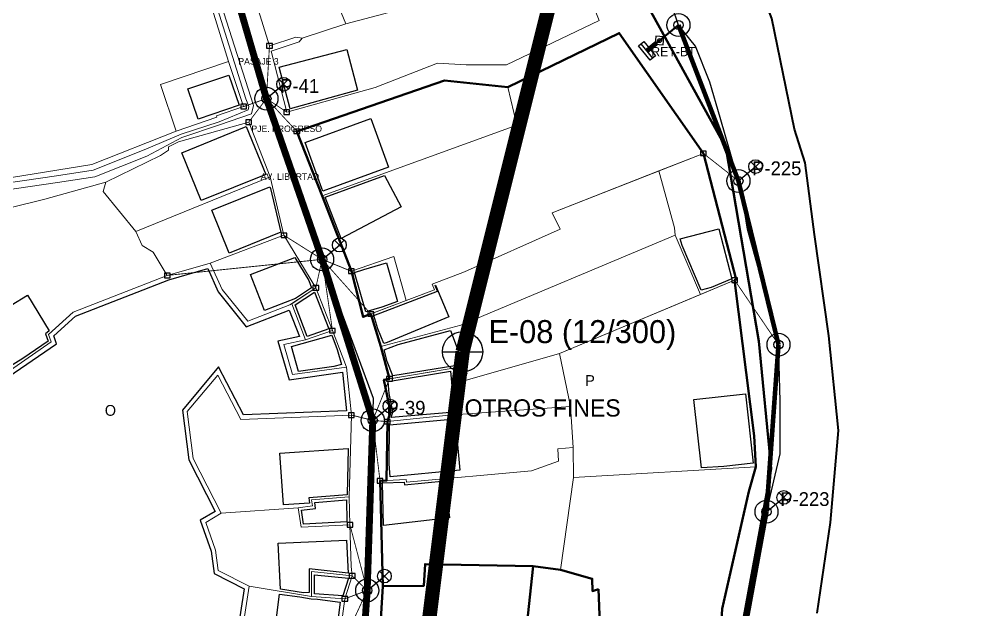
# Model space of a CAD drawing. Header units: metres. Extents: x 425183 to 427629, y 8434421 to 8436790.
# Drawn here: x 425372.8 to 425541.1, y 8436045.1 to 8436147.9 of the extents above; entities that cross this region are included whole.
import ezdxf
from ezdxf.enums import TextEntityAlignment as Align

# ---------------------------------------------------------------- set-up
doc = ezdxf.new("R2010")
doc.units = ezdxf.units.M
for name, color, linetype in [('01_RED_MT_10KV_CONDUCTOR', 1, 'Continuous'), ('02_POSTES_MT_10KV', 1, 'Continuous'), ('04_RETENIDAS_MT_BT', 6, 'Continuous'), ('05_RED_BT_TRONCAL_CAAI', 3, 'Continuous'), ('06_RED_BT_DERIVACION_CAAI', 4, 'Continuous'), ('07_POSTES_BT_CAC', 5, 'Continuous'), ('08_ALUMBRADO_PUBLICO_LED', 30, 'Continuous'), ('08_TOPONIMIA_ROTULOS', 7, 'Continuous'), ('11_ACOMETIDAS_DOMICILIARIAS', 4, 'Continuous'), ('12_CAJAS_PORTAMEDIDOR_LT', 2, 'Continuous')]:
    doc.layers.add(name, color=color, linetype=linetype)
for name, color, linetype, lineweight in [('01_RIOS_Y_CUENCAS', 140, 'Continuous', 35), ('02_CALLES_Y_VIAS', 7, 'Continuous', 25), ('03_MANZANAS_ROTULOS', 6, 'Continuous', 35), ('04_LOTES_PREDIALES', 7, 'Continuous', 15), ('06_HUELLAS_CASAS_COMPLEMENTO', 4, 'Continuous', 25), ('07_EQUIPAMIENTOS', 3, 'Continuous', 40)]:
    doc.layers.add(name, color=color, linetype=linetype, lineweight=lineweight)

msp = doc.modelspace()

# ---------------------------------------------------------------- linework, layer by layer
at = {"layer": '01_RED_MT_10KV_CONDUCTOR', "color": 1, "const_width": 2.5}
for points in [[(425470, 8436170), (425450, 8436090)], [(425450, 8436090), (425440, 8436010)]]:
    msp.add_lwpolyline(points, dxfattribs=at)
at = {"layer": '01_RIOS_Y_CUENCAS'}
msp.add_lwpolyline([(425511.75, 8436044.49), (425514.05, 8436060.28), (425515.47, 8436076.3), (425513.75, 8436092.78), (425511.29, 8436110.41), (425509.64, 8436122.9), (425507.81, 8436128.73), (425503.82, 8436148.04), (425499.83, 8436158.47), (425492.78, 8436170.73), (425486.96, 8436189.13), (425488.91, 8436216.64), (425493.51, 8436235.04), (425502.9, 8436255.96), (425505.66, 8436270.68), (425505.35, 8436282.94), (425500.45, 8436305.63)], dxfattribs=at)
at = {"layer": '02_CALLES_Y_VIAS'}
for points in [[(425399.73, 8435630.05), (425401.33, 8435656.51), (425402.72, 8435692.72), (425402.98, 8435729.48), (425414.81, 8435774.44), (425417.41, 8435778.16), (425412.3, 8435800.24), (425410.55, 8435823.35), (425409.37, 8435843.21), (425414.32, 8435877.57), (425418.49, 8435919.54), (425424.89, 8435966.9), (425429.46, 8436001.07), (425432.73, 8436031.34), (425433.95, 8436063.65), (425434.45, 8436081.85), (425418.07, 8436126.36), (425406.36, 8436166.61), (425400.32, 8436189.61), (425411.74, 8436244.23), (425417.07, 8436274.69), (425418.67, 8436303.1)], [(425496.86, 8436028.07), (425499.78, 8436048.31), (425501.62, 8436056.59), (425505.29, 8436072.22), (425505.29, 8436081.42), (425504.99, 8436091.84), (425499.62, 8436111.31), (425498.55, 8436117.9), (425494.87, 8436130.78), (425493.03, 8436136.91), (425490.58, 8436143.2), (425487.59, 8436146.88), (425486.52, 8436150.09), (425487.13, 8436153.54), (425487.11, 8436154.41)]]:
    msp.add_lwpolyline(points, dxfattribs=at)
at = {"layer": '02_POSTES_MT_10KV', "color": 1}
for p, q in [((425450, 8436086.5), (425450, 8436093.5)), ((425446.5, 8436090), (425453.5, 8436090))]:
    msp.add_line(p, q, dxfattribs=at)
msp.add_circle((425450, 8436090), 3.5, dxfattribs=at)
at = {"layer": '04_LOTES_PREDIALES'}
for points in [[(425371.2, 8436222.04), (425384.17, 8436221.2), (425384.93, 8436223.37), (425390.63, 8436223.4), (425395.55, 8436222.91), (425401.42, 8436221.88), (425399.31, 8436212), (425397.41, 8436201.88), (425395.73, 8436190.66), (425396.68, 8436183.16), (425398.86, 8436176.72), (425399.46, 8436174.4), (425401, 8436168.4), (425402.42, 8436161.95), (425403.02, 8436160.09), (425405.19, 8436153.7), (425409.21, 8436140.55), (425411.85, 8436132.68), (425407.11, 8436131.08), (425407.19, 8436130.85), (425400.09, 8436128.42), (425385.4, 8436122.61), (425361.32, 8436118.7)], [(425469.78, 8436157.69), (425473.75, 8436147.7), (425457.62, 8436139.95), (425450.62, 8436139.93), (425445.63, 8436140.27), (425434.75, 8436135.98), (425419.37, 8436131.73), (425416.64, 8436142.33), (425421.53, 8436143.93), (425422.05, 8436144.6), (425420.96, 8436144.76), (425416.36, 8436143.24), (425413.37, 8436153.04)], [(425405.67, 8436154.9), (425412.23, 8436134.06), (425412.75, 8436132.7), (425412.65, 8436132.09), (425407.6, 8436130.05), (425400.98, 8436127.88), (425394.54, 8436125.13), (425385.63, 8436121.6), (425379.29, 8436120.64), (425366.84, 8436118.85)], [(425367.06, 8436117.67), (425379.46, 8436119.45), (425385.94, 8436120.43), (425395.02, 8436124.03), (425401.12, 8436127.29), (425407.63, 8436129.49), (425413.21, 8436131.44), (425413.57, 8436132.85), (425406.48, 8436155.06)], [(425365.21, 8436113.61), (425377.25, 8436116.57), (425387.85, 8436119.53), (425397.38, 8436124.15), (425398.79, 8436125.11), (425398.79, 8436125.66), (425400.53, 8436126.55), (425412.75, 8436129.99), (425412.75, 8436129.99), (425416.46, 8436120.44), (425418.88, 8436110.27), (425424.43, 8436101.13), (425427.33, 8436093.67), (425429.77, 8436087.32), (425430.63, 8436078.97), (425430.26, 8436064.72), (425430.37, 8436059.87), (425430.59, 8436052.58), (425430.76, 8436050.98), (425429.49, 8436046.98), (425428.15, 8436037.12)], [(425410.44, 8436033.65), (425412.85, 8436049.17), (425407.45, 8436051.91), (425406.96, 8436055.47), (425405.29, 8436060.29), (425407.94, 8436061.89), (425403.07, 8436071.42), (425402.05, 8436079.61), (425407.34, 8436085.94), (425411.35, 8436078.22), (425430.63, 8436078.97), (425429.77, 8436087.32), (425420.36, 8436086.01), (425418.84, 8436091.25), (425422.66, 8436092.04), (425420.23, 8436098.34), (425419.93, 8436098.14), (425412.57, 8436095.29), (425408.12, 8436100.83), (425406.06, 8436105.44), (425398.56, 8436103.29), (425382.16, 8436096.89), (425377.85, 8436093.01), (425378.32, 8436091.7), (425369.09, 8436085.36)]]:
    msp.add_lwpolyline(points, dxfattribs=at)
for points in [[(425396.68, 8436183.16), (425381.13, 8436178.97), (425322.49, 8436158.4), (425323.08, 8436147.06), (425325.04, 8436128.61), (425329.55, 8436111.55), (425331.6, 8436106.83), (425361.32, 8436118.7), (425385.4, 8436122.61), (425400.09, 8436128.42), (425397.38, 8436136.53), (425409.21, 8436140.55), (425405.19, 8436153.7), (425403.02, 8436160.09), (425402.42, 8436161.95), (425401, 8436168.4), (425398.86, 8436176.72), (425396.68, 8436183.16)], [(425462.76, 8436170.38), (425446.83, 8436167.16), (425438.06, 8436164.74), (425430.7, 8436159.74), (425425.08, 8436158.32), (425429.66, 8436147.07), (425469.78, 8436157.69), (425462.76, 8436170.38)], [(425416.36, 8436143.24), (425420.96, 8436144.76), (425422.05, 8436144.6), (425429.66, 8436147.07), (425425.08, 8436158.32), (425418.97, 8436156.77), (425419.42, 8436155.13), (425413.37, 8436153.04), (425416.36, 8436143.24)], [(425419.37, 8436131.73), (425434.75, 8436135.98), (425445.63, 8436140.27), (425450.62, 8436139.93), (425457.62, 8436139.95), (425473.75, 8436147.7), (425469.78, 8436157.69), (425429.66, 8436147.07), (425422.05, 8436144.6), (425421.53, 8436143.93), (425416.64, 8436142.33), (425419.37, 8436131.73)], [(425491.92, 8436124.54), (425477.27, 8436145.48), (425457.88, 8436136.09), (425459.44, 8436129.47), (425425.55, 8436117.16), (425430.63, 8436104.01), (425438.01, 8436106.55), (425440.19, 8436098.9), (425445.1, 8436100.75), (425444.67, 8436101.77), (425450.34, 8436103.88), (425466.96, 8436111.31), (425465.58, 8436114.19), (425491.92, 8436124.54)], [(425409.21, 8436140.55), (425397.38, 8436136.53), (425400.09, 8436128.42), (425407.19, 8436130.85), (425407.11, 8436131.08), (425411.85, 8436132.68), (425409.21, 8436140.55)], [(425459.44, 8436129.47), (425457.88, 8436136.09), (425446.84, 8436137.25), (425421.13, 8436128.37), (425425.55, 8436117.16), (425459.44, 8436129.47)], [(425412.75, 8436129.99), (425400.53, 8436126.55), (425398.79, 8436125.66), (425398.79, 8436125.11), (425397.38, 8436124.15), (425387.85, 8436119.53), (425387.39, 8436117.89), (425393.11, 8436110.95), (425416.46, 8436120.44), (425412.75, 8436129.99)], [(425491.92, 8436124.54), (425484.19, 8436121.5), (425486.92, 8436111.57), (425487.03, 8436110.28), (425491.42, 8436099.97), (425497.64, 8436102.57), (425491.92, 8436124.54)], [(425487.03, 8436110.28), (425486.92, 8436111.57), (425484.19, 8436121.5), (425465.58, 8436114.19), (425466.96, 8436111.31), (425450.34, 8436103.88), (425444.67, 8436101.77), (425445.1, 8436100.75), (425434.01, 8436096.57), (425435.77, 8436090.89), (425449.68, 8436094.61), (425487.03, 8436110.28)], [(425394.2, 8436108.48), (425393.11, 8436110.95), (425387.39, 8436117.89), (425387.85, 8436119.53), (425377.25, 8436116.57), (425365.21, 8436113.61), (425364.79, 8436098.42), (425365.86, 8436088.78), (425369.09, 8436085.36), (425378.32, 8436091.7), (425377.85, 8436093.01), (425382.16, 8436096.89), (425398.56, 8436103.29), (425396.09, 8436107.35), (425394.2, 8436108.48)], [(425416.46, 8436120.44), (425393.11, 8436110.95), (425394.2, 8436108.48), (425396.09, 8436107.35), (425398.56, 8436103.29), (425406.06, 8436105.44), (425418.88, 8436110.27), (425416.46, 8436120.44)], [(425418.88, 8436110.27), (425406.06, 8436105.44), (425408.12, 8436100.83), (425412.57, 8436095.29), (425419.93, 8436098.14), (425424.43, 8436101.13), (425418.88, 8436110.27)], [(425491.42, 8436099.97), (425487.03, 8436110.28), (425449.68, 8436094.61), (425435.77, 8436090.89), (425437.27, 8436085.29), (425448.37, 8436087.11), (425449.23, 8436084.66), (425466.87, 8436089.71), (425491.42, 8436099.97)], [(425438.01, 8436106.55), (425430.63, 8436104.01), (425432.66, 8436096.06), (425440.19, 8436098.9), (425438.01, 8436106.55)], [(425424.43, 8436101.13), (425420.23, 8436098.34), (425422.66, 8436092.04), (425427.33, 8436093.67), (425424.43, 8436101.13)], [(425500.76, 8436075.37), (425497.37, 8436102.46), (425466.87, 8436089.71), (425468.78, 8436080.46), (425469.24, 8436073.32), (425469.28, 8436068.12), (425501.07, 8436069.93), (425500.76, 8436075.37)], [(425427.33, 8436093.67), (425422.66, 8436092.04), (425418.84, 8436091.25), (425420.36, 8436086.01), (425429.77, 8436087.32), (425427.33, 8436093.67)], [(425466.87, 8436089.71), (425449.23, 8436084.66), (425448.37, 8436087.11), (425436.28, 8436085.12), (425437.43, 8436079.54), (425436.9, 8436077.82), (425447.59, 8436078.94), (425468.78, 8436080.46), (425466.87, 8436089.71)], [(425430.63, 8436078.97), (425411.35, 8436078.22), (425407.34, 8436085.94), (425402.05, 8436079.61), (425403.07, 8436071.42), (425407.94, 8436061.89), (425421.36, 8436062.8), (425423.84, 8436063.14), (425423.69, 8436064.18), (425430.26, 8436064.72), (425430.63, 8436078.97)], [(425468.78, 8436080.46), (425447.59, 8436078.94), (425436.9, 8436077.82), (425436.76, 8436067.57), (425440.16, 8436067.72), (425440.24, 8436067.27), (425461.99, 8436069.28), (425466.7, 8436070.95), (425466.6, 8436073.1), (425469.24, 8436073.32), (425468.78, 8436080.46)], [(425469.28, 8436068.12), (425469.24, 8436073.32), (425466.6, 8436073.1), (425466.7, 8436070.95), (425461.99, 8436069.28), (425440.24, 8436067.27), (425440.16, 8436067.72), (425435.61, 8436067.52), (425436.13, 8436049.18), (425443.23, 8436049.23), (425443.47, 8436053.02), (425462.27, 8436052.68), (425467.02, 8436052.03), (425469.28, 8436068.12)], [(425499.85, 8436065.65), (425501.07, 8436069.93), (425469.28, 8436068.12), (425467.02, 8436052.03), (425472.56, 8436050.47), (425472.6, 8436048.32), (425473.69, 8436048.66), (425474.2, 8436034.67), (425484.14, 8436034.91), (425484.17, 8436025.16), (425493.17, 8436024.96), (425494.5, 8436033.15), (425495.17, 8436045.23), (425499.85, 8436065.65)], [(425430.26, 8436064.72), (425423.69, 8436064.18), (425423.84, 8436063.14), (425421.36, 8436062.8), (425421.88, 8436059.44), (425430.37, 8436059.87), (425430.26, 8436064.72)], [(425430.37, 8436059.87), (425421.88, 8436059.44), (425421.36, 8436062.8), (425407.94, 8436061.89), (425405.29, 8436060.29), (425406.96, 8436055.47), (425407.45, 8436051.91), (425412.85, 8436049.17), (425423.7, 8436047.37), (425423.7, 8436051.72), (425430.76, 8436050.98), (425430.59, 8436052.58), (425430.37, 8436059.87)], [(425430.76, 8436050.98), (425423.7, 8436051.72), (425423.7, 8436047.37), (425429.49, 8436046.98), (425430.76, 8436050.98)], [(425429.49, 8436046.98), (425423.7, 8436047.37), (425412.85, 8436049.17), (425410.44, 8436033.65), (425420.73, 8436033.14), (425421.88, 8436037.64), (425428.15, 8436037.12), (425429.49, 8436046.98)]]:
    msp.add_lwpolyline(points, close=True, dxfattribs=at)
at = {"layer": '04_RETENIDAS_MT_BT', "color": 7}
msp.add_line((425483.1, 8436141.14), (425481.08, 8436143.62), dxfattribs=at)
at = {"layer": '04_RETENIDAS_MT_BT', "color": 6, "const_width": 0.35}
msp.add_lwpolyline([(425487.59, 8436146.88), (425482.09, 8436142.38)], dxfattribs=at)
at = {"layer": '04_RETENIDAS_MT_BT', "color": 2}
msp.add_lwpolyline([(425483.52, 8436143.55), (425484.92, 8436143.41), (425485.06, 8436144.81), (425483.66, 8436144.95), (425483.52, 8436143.55)], dxfattribs=at)
at = {"layer": '04_RETENIDAS_MT_BT', "color": 6}
msp.add_lwpolyline([(425482.64, 8436140.76), (425480.61, 8436143.24), (425481.54, 8436144), (425483.57, 8436141.52), (425482.64, 8436140.76)], dxfattribs=at)
at = {"layer": '04_RETENIDAS_MT_BT', "color": 2, "const_width": 0.85}
msp.add_lwpolyline([(425483.79, 8436143.77), (425482.09, 8436142.38)], dxfattribs=at)
at = {"layer": '04_RETENIDAS_MT_BT', "color": 2}
msp.add_circle((425484.29, 8436144.18), 0.35, dxfattribs=at)
at = {"layer": '05_RED_BT_TRONCAL_CAAI', "color": 3, "const_width": 1.2}
for points in [[(425415.83, 8436134.07), (425407.55, 8436162.52)], [(425425.53, 8436106.08), (425415.83, 8436134.07)], [(425434.35, 8436078.04), (425425.53, 8436106.08)], [(425433.38, 8436048.43), (425434.35, 8436078.04)], [(425431.38, 8436018.88), (425433.38, 8436048.43)]]:
    msp.add_lwpolyline(points, dxfattribs=at)
at = {"layer": '06_HUELLAS_CASAS_COMPLEMENTO'}
for points in [[(425419.95, 8436132.3), (425418.03, 8436139.53), (425429.81, 8436142.65), (425431.69, 8436135.55), (425419.95, 8436132.3)], [(425403.95, 8436130.47), (425402.15, 8436135.75), (425409.28, 8436138.18), (425411.08, 8436132.9), (425403.95, 8436130.47)], [(425425.48, 8436118.43), (425422.58, 8436126.43), (425434.03, 8436130.59), (425437.11, 8436122.11), (425425.67, 8436117.95), (425425.48, 8436118.43)], [(425412.31, 8436129.21), (425415.7, 8436120.88), (425404.45, 8436116.31), (425401.07, 8436124.64), (425412.31, 8436129.21)], [(425426.07, 8436116.93), (425436.38, 8436120.67), (425439.28, 8436115.22), (425428.87, 8436109.7), (425426.07, 8436116.93)], [(425418.34, 8436110.81), (425409.34, 8436107.15), (425406.3, 8436114.63), (425416.4, 8436118.73), (425416.53, 8436118.39), (425418.34, 8436110.81)], [(425493.26, 8436101.17), (425491.53, 8436100.72), (425488.21, 8436108.52), (425487.91, 8436109.68), (425494.61, 8436111.42), (425496.89, 8436102.69), (425493.26, 8436101.17)], [(425423.19, 8436102.4), (425423.69, 8436101.11), (425420.91, 8436099.27), (425415.49, 8436097.18), (425413.07, 8436103.44), (425420.75, 8436106.41), (425423.19, 8436102.4)], [(425435.94, 8436097.73), (425433.14, 8436096.93), (425431.18, 8436103.78), (425432.82, 8436104.34), (425436.76, 8436105.46), (425438.67, 8436098.76), (425435.94, 8436097.73)], [(425436.3, 8436091.44), (425435.23, 8436093.99), (425434.51, 8436096.33), (425445.63, 8436100.52), (425445.21, 8436101.54), (425445.27, 8436101.56), (425447.57, 8436096.09), (425436.85, 8436091.59), (425436.3, 8436091.44)], [(425377.38, 8436093.13), (425377.84, 8436091.85), (425373.41, 8436088.82), (425368.94, 8436086.1), (425367.16, 8436087.98), (425366.17, 8436089.62), (425365.61, 8436094.63), (425374.2, 8436099.86), (425377.97, 8436093.66), (425377.38, 8436093.13)], [(425424.19, 8436100.37), (425426.68, 8436093.97), (425422.95, 8436092.67), (425420.84, 8436098.14), (425424.19, 8436100.37)], [(425428.17, 8436090.36), (425428.9, 8436087.8), (425427.55, 8436087.42), (425421.43, 8436086.57), (425420.19, 8436090.9), (425427.2, 8436092.9), (425428.17, 8436090.36)], [(425448.64, 8436087.56), (425437.83, 8436085.78), (425436.88, 8436088.29), (425436.33, 8436090.35), (425438.79, 8436091.28), (425447.86, 8436093.71), (425450.72, 8436086.14), (425449.32, 8436085.62), (425448.64, 8436087.56)], [(425437.84, 8436079.52), (425437.19, 8436082.71), (425437.01, 8436084.84), (425447.9, 8436086.63), (425448.5, 8436079.45), (425437.54, 8436078.53), (425437.54, 8436078.54), (425437.84, 8436079.52)], [(425491.59, 8436069.79), (425490.27, 8436081.69), (425499.24, 8436082.69), (425500.59, 8436070.58), (425495.49, 8436070.01), (425491.59, 8436069.79)], [(425437.29, 8436077.29), (425448.71, 8436078.34), (425449.54, 8436069.35), (425437.4, 8436068.23), (425437.2, 8436070.45), (425437.29, 8436077.29)], [(425429.87, 8436065.09), (425423.23, 8436064.54), (425423.36, 8436063.64), (425418.78, 8436063.33), (425418.17, 8436072.33), (425430.08, 8436073.14), (425429.87, 8436065.09)], [(425436.02, 8436067.14), (425439.82, 8436067.3), (425439.9, 8436066.84), (425446.95, 8436067.49), (425447.71, 8436061.08), (425436.23, 8436059.73), (425436.02, 8436067.14)], [(425429.78, 8436064.18), (425429.86, 8436060.35), (425422.31, 8436059.96), (425421.93, 8436062.38), (425424.4, 8436062.71), (425424.26, 8436063.72), (425429.78, 8436064.18)], [(425423.3, 8436052.17), (425423.3, 8436048.06), (425422.29, 8436048.01), (425418.26, 8436048.68), (425417.9, 8436056.64), (425429.79, 8436057.16), (425430.04, 8436051.46), (425423.3, 8436052.17)], [(425430.1, 8436050.55), (425429.13, 8436047.51), (425424.2, 8436047.84), (425424.2, 8436051.17), (425430.1, 8436050.55)], [(425423.65, 8436046.98), (425424.71, 8436046.9), (425428.7, 8436046.38), (425427.67, 8436038.55), (425417.1, 8436039.94), (425418.13, 8436047.77), (425421.67, 8436047.3), (425423.65, 8436046.98)]]:
    msp.add_lwpolyline(points, close=True, dxfattribs=at)
msp.add_lwpolyline([(425369.89, 8436084.95), (425379.29, 8436091.39), (425378.78, 8436092.78), (425382.59, 8436096.19), (425398.81, 8436102.53), (425405.61, 8436104.48), (425407.44, 8436100.41), (425412.31, 8436094.34), (425419.8, 8436097.23), (425421.57, 8436092.63), (425417.83, 8436091.86), (425419.79, 8436085.13), (425429.06, 8436086.42), (425429.75, 8436079.73), (425411.82, 8436079.03), (425407.49, 8436087.37), (425401.21, 8436079.85), (425402.3, 8436071.18), (425406.89, 8436062.19), (425404.32, 8436060.64), (425406.18, 8436055.29), (425406.71, 8436051.38), (425411.97, 8436048.72), (425409.64, 8436033.73)], dxfattribs=at)
at = {"layer": '06_RED_BT_DERIVACION_CAAI', "color": 4, "const_width": 0.8}
for points in [[(425498.03, 8436119.73), (425487.59, 8436146.88)], [(425505.01, 8436091.24), (425498.03, 8436119.73)], [(425502.92, 8436062.14), (425505.01, 8436091.24)], [(425497.61, 8436033.26), (425502.92, 8436062.14)]]:
    msp.add_lwpolyline(points, dxfattribs=at)
at = {"layer": '07_EQUIPAMIENTOS'}
for points in [[(425499, 8436043.84), (425503.76, 8436069.66), (425501.61, 8436091.84), (425495.85, 8436125.56), (425482.22, 8436150.29), (425507.05, 8436167.06), (425515.7, 8436175.85), (425522.48, 8436188.09), (425526.16, 8436197.86), (425535.55, 8436235.04), (425553.52, 8436305.37)], [(425434.46, 8436022.33), (425436.13, 8436049.18), (425435.61, 8436067.52), (425436.76, 8436067.57), (425436.9, 8436077.82), (425437.43, 8436079.54), (425436.28, 8436085.12), (425437.27, 8436085.29), (425435.77, 8436090.89), (425434.01, 8436096.57), (425432.66, 8436096.06), (425430.63, 8436104.01), (425425.55, 8436117.16), (425421.13, 8436128.37), (425446.84, 8436137.25), (425457.88, 8436136.09), (425477.27, 8436145.48), (425477.27, 8436145.48), (425491.92, 8436124.54), (425497.64, 8436102.57), (425497.37, 8436102.46), (425500.76, 8436075.37), (425501.07, 8436069.93), (425499.85, 8436065.65), (425495.17, 8436045.23), (425494.5, 8436033.15)]]:
    msp.add_lwpolyline(points, dxfattribs=at)
for points in [[(425462.27, 8436052.68), (425443.47, 8436053.02), (425443.23, 8436049.23), (425436.13, 8436049.18), (425434.46, 8436022.33), (425440.29, 8436021.86), (425440.42, 8436022.85), (425444.82, 8436022.8), (425445.05, 8436025.39), (425449.93, 8436025.03), (425450.8, 8436032.23), (425460.05, 8436032.1), (425462.27, 8436052.68)], [(425473.69, 8436048.66), (425472.6, 8436048.32), (425472.56, 8436050.47), (425467.02, 8436052.03), (425462.27, 8436052.68), (425460.05, 8436032.1), (425450.8, 8436032.23), (425449.93, 8436025.03), (425461.33, 8436024.78), (425461.29, 8436026.33), (425465.64, 8436026.28), (425465.64, 8436025.83), (425474.49, 8436026.1), (425476.63, 8436025.61), (425476.66, 8436028.61), (425474.39, 8436029.22), (425473.69, 8436048.66)]]:
    msp.add_lwpolyline(points, close=True, dxfattribs=at)
at = {"layer": '07_POSTES_BT_CAC', "color": 5}
for centre, radius in [((425487.59, 8436146.88), 2), ((425487.59, 8436146.88), 0.8), ((425415.83, 8436134.07), 2), ((425415.83, 8436134.07), 0.8), ((425498.03, 8436119.73), 2), ((425498.03, 8436119.73), 0.8), ((425425.53, 8436106.08), 2), ((425425.53, 8436106.08), 0.8), ((425505.01, 8436091.24), 2), ((425505.01, 8436091.24), 0.8), ((425434.35, 8436078.04), 2), ((425434.35, 8436078.04), 0.8), ((425502.92, 8436062.14), 2), ((425502.92, 8436062.14), 0.8), ((425433.38, 8436048.43), 2), ((425433.38, 8436048.43), 0.8)]:
    msp.add_circle(centre, radius, dxfattribs=at)
at = {"layer": '08_ALUMBRADO_PUBLICO_LED', "color": 30}
for p, q in [((425415.83, 8436134.07), (425418.83, 8436136.57)), ((425418.03, 8436135.77), (425419.63, 8436137.37)), ((425418.03, 8436137.37), (425419.63, 8436135.77)), ((425500.23, 8436121.43), (425501.83, 8436123.03)), ((425500.23, 8436123.03), (425501.83, 8436121.43)), ((425498.03, 8436119.73), (425501.03, 8436122.23)), ((425427.73, 8436107.78), (425429.33, 8436109.38)), ((425427.73, 8436109.38), (425429.33, 8436107.78)), ((425425.53, 8436106.08), (425428.53, 8436108.58)), ((425436.55, 8436079.74), (425438.15, 8436081.34)), ((425436.55, 8436081.34), (425438.15, 8436079.74)), ((425434.35, 8436078.04), (425437.35, 8436080.54)), ((425502.92, 8436062.14), (425505.92, 8436064.64)), ((425505.12, 8436063.84), (425506.72, 8436065.44)), ((425505.12, 8436065.44), (425506.72, 8436063.84)), ((425433.38, 8436048.43), (425436.38, 8436050.93)), ((425435.58, 8436050.13), (425437.18, 8436051.73)), ((425435.58, 8436051.73), (425437.18, 8436050.13))]:
    msp.add_line(p, q, dxfattribs=at)
for centre in [(425418.83, 8436136.57), (425501.03, 8436122.23), (425428.53, 8436108.58), (425437.35, 8436080.54), (425505.92, 8436064.64), (425436.38, 8436050.93)]:
    msp.add_circle(centre, 1.2, dxfattribs=at)
at = {"layer": '11_ACOMETIDAS_DOMICILIARIAS', "color": 4, "const_width": 0.15}
for points in [[(425415.83, 8436134.07), (425416.36, 8436143.24)], [(425415.83, 8436134.07), (425411.85, 8436132.68)], [(425415.83, 8436134.07), (425412.75, 8436129.99)], [(425415.83, 8436134.07), (425421.13, 8436128.37)], [(425415.83, 8436134.07), (425419.37, 8436131.73)], [(425498.03, 8436119.73), (425491.92, 8436124.54)], [(425425.53, 8436106.08), (425418.88, 8436110.27)], [(425425.53, 8436106.08), (425398.56, 8436103.29)], [(425425.53, 8436106.08), (425424.43, 8436101.13)], [(425425.53, 8436106.08), (425424.43, 8436101.13)], [(425425.53, 8436106.08), (425430.63, 8436104.01)], [(425425.53, 8436106.08), (425430.63, 8436104.01)], [(425425.53, 8436106.08), (425427.33, 8436093.67)], [(425425.53, 8436106.08), (425434.01, 8436096.57)], [(425505.01, 8436091.24), (425497.37, 8436102.46)], [(425434.35, 8436078.04), (425437.27, 8436085.29)], [(425434.35, 8436078.04), (425430.63, 8436078.97)], [(425434.35, 8436078.04), (425430.63, 8436078.97)], [(425434.35, 8436078.04), (425435.61, 8436067.52)], [(425434.35, 8436078.04), (425436.9, 8436077.82)], [(425434.35, 8436078.04), (425436.9, 8436077.82)], [(425433.38, 8436048.43), (425430.37, 8436059.87)], [(425433.38, 8436048.43), (425430.76, 8436050.98)], [(425433.38, 8436048.43), (425430.76, 8436050.98)], [(425433.38, 8436048.43), (425428.15, 8436037.12)], [(425433.38, 8436048.43), (425429.49, 8436046.98)]]:
    msp.add_lwpolyline(points, dxfattribs=at)
at = {"layer": '12_CAJAS_PORTAMEDIDOR_LT', "color": 2}
for points in [[(425415.86, 8436142.84), (425416.86, 8436142.84), (425416.86, 8436143.64), (425415.86, 8436143.64), (425415.86, 8436142.84)], [(425411.35, 8436132.28), (425412.35, 8436132.28), (425412.35, 8436133.08), (425411.35, 8436133.08), (425411.35, 8436132.28)], [(425418.87, 8436131.33), (425419.87, 8436131.33), (425419.87, 8436132.13), (425418.87, 8436132.13), (425418.87, 8436131.33)], [(425412.25, 8436129.59), (425413.25, 8436129.59), (425413.25, 8436130.39), (425412.25, 8436130.39), (425412.25, 8436129.59)], [(425420.63, 8436127.97), (425421.63, 8436127.97), (425421.63, 8436128.77), (425420.63, 8436128.77), (425420.63, 8436127.97)], [(425491.42, 8436124.14), (425492.42, 8436124.14), (425492.42, 8436124.94), (425491.42, 8436124.94), (425491.42, 8436124.14)], [(425418.38, 8436109.87), (425419.38, 8436109.87), (425419.38, 8436110.67), (425418.38, 8436110.67), (425418.38, 8436109.87)], [(425430.13, 8436103.61), (425431.13, 8436103.61), (425431.13, 8436104.41), (425430.13, 8436104.41), (425430.13, 8436103.61)], [(425430.13, 8436103.61), (425431.13, 8436103.61), (425431.13, 8436104.41), (425430.13, 8436104.41), (425430.13, 8436103.61)], [(425398.06, 8436102.89), (425399.06, 8436102.89), (425399.06, 8436103.69), (425398.06, 8436103.69), (425398.06, 8436102.89)], [(425496.87, 8436102.06), (425497.87, 8436102.06), (425497.87, 8436102.86), (425496.87, 8436102.86), (425496.87, 8436102.06)], [(425423.93, 8436100.73), (425424.93, 8436100.73), (425424.93, 8436101.53), (425423.93, 8436101.53), (425423.93, 8436100.73)], [(425423.93, 8436100.73), (425424.93, 8436100.73), (425424.93, 8436101.53), (425423.93, 8436101.53), (425423.93, 8436100.73)], [(425433.51, 8436096.17), (425434.51, 8436096.17), (425434.51, 8436096.97), (425433.51, 8436096.97), (425433.51, 8436096.17)], [(425426.83, 8436093.27), (425427.83, 8436093.27), (425427.83, 8436094.07), (425426.83, 8436094.07), (425426.83, 8436093.27)], [(425436.77, 8436084.89), (425437.77, 8436084.89), (425437.77, 8436085.69), (425436.77, 8436085.69), (425436.77, 8436084.89)], [(425430.13, 8436078.57), (425431.13, 8436078.57), (425431.13, 8436079.37), (425430.13, 8436079.37), (425430.13, 8436078.57)], [(425430.13, 8436078.57), (425431.13, 8436078.57), (425431.13, 8436079.37), (425430.13, 8436079.37), (425430.13, 8436078.57)], [(425436.4, 8436077.42), (425437.4, 8436077.42), (425437.4, 8436078.22), (425436.4, 8436078.22), (425436.4, 8436077.42)], [(425436.4, 8436077.42), (425437.4, 8436077.42), (425437.4, 8436078.22), (425436.4, 8436078.22), (425436.4, 8436077.42)], [(425435.11, 8436067.12), (425436.11, 8436067.12), (425436.11, 8436067.92), (425435.11, 8436067.92), (425435.11, 8436067.12)], [(425429.87, 8436059.47), (425430.87, 8436059.47), (425430.87, 8436060.27), (425429.87, 8436060.27), (425429.87, 8436059.47)], [(425430.26, 8436050.58), (425431.26, 8436050.58), (425431.26, 8436051.38), (425430.26, 8436051.38), (425430.26, 8436050.58)], [(425430.26, 8436050.58), (425431.26, 8436050.58), (425431.26, 8436051.38), (425430.26, 8436051.38), (425430.26, 8436050.58)], [(425428.99, 8436046.58), (425429.99, 8436046.58), (425429.99, 8436047.38), (425428.99, 8436047.38), (425428.99, 8436046.58)]]:
    msp.add_lwpolyline(points, dxfattribs=at)

# ---------------------------------------------------------------- texts
at = {"layer": '02_POSTES_MT_10KV', "color": 1}
msp.add_text('E-08 (12/300)', height=4, dxfattribs=at).set_placement((425454.5, 8436091.5))
at = {"layer": '03_MANZANAS_ROTULOS'}
for s, p in [('P', (425472.19, 8436084.98)), ('O', (425388.66, 8436079.78))]:
    msp.add_text(s, height=1.88, dxfattribs=at).set_placement(p, align=Align.MIDDLE_CENTER)
at = {"layer": '04_RETENIDAS_MT_BT', "color": 6}
msp.add_text('RET-BT', height=1.6, dxfattribs=at).set_placement((425482.85, 8436141.45))
at = {"layer": '07_EQUIPAMIENTOS'}
msp.add_text('OTROS FINES', height=3, dxfattribs=at).set_placement((425463.93, 8436080.21), align=Align.MIDDLE_CENTER)
at = {"layer": '07_POSTES_BT_CAC', "color": 5}
for s, p in [('P-41', (425418.23, 8436135.07)), ('P-225', (425500.43, 8436120.73)), ('P-39', (425436.75, 8436079.04)), ('P-223', (425505.32, 8436063.14))]:
    msp.add_text(s, height=2.4, dxfattribs=at).set_placement(p)
at = {"layer": '08_TOPONIMIA_ROTULOS'}
for s, p in [('PASAJE 3', (425414.45, 8436140.56)), ('PJE. PROGRESO', (425419.36, 8436128.82)), ('AV. LIBERTAD', (425419.93, 8436120.49))]:
    msp.add_text(s, height=1.125, dxfattribs=at).set_placement(p, align=Align.MIDDLE_CENTER)

doc.saveas('drawing.dxf')
